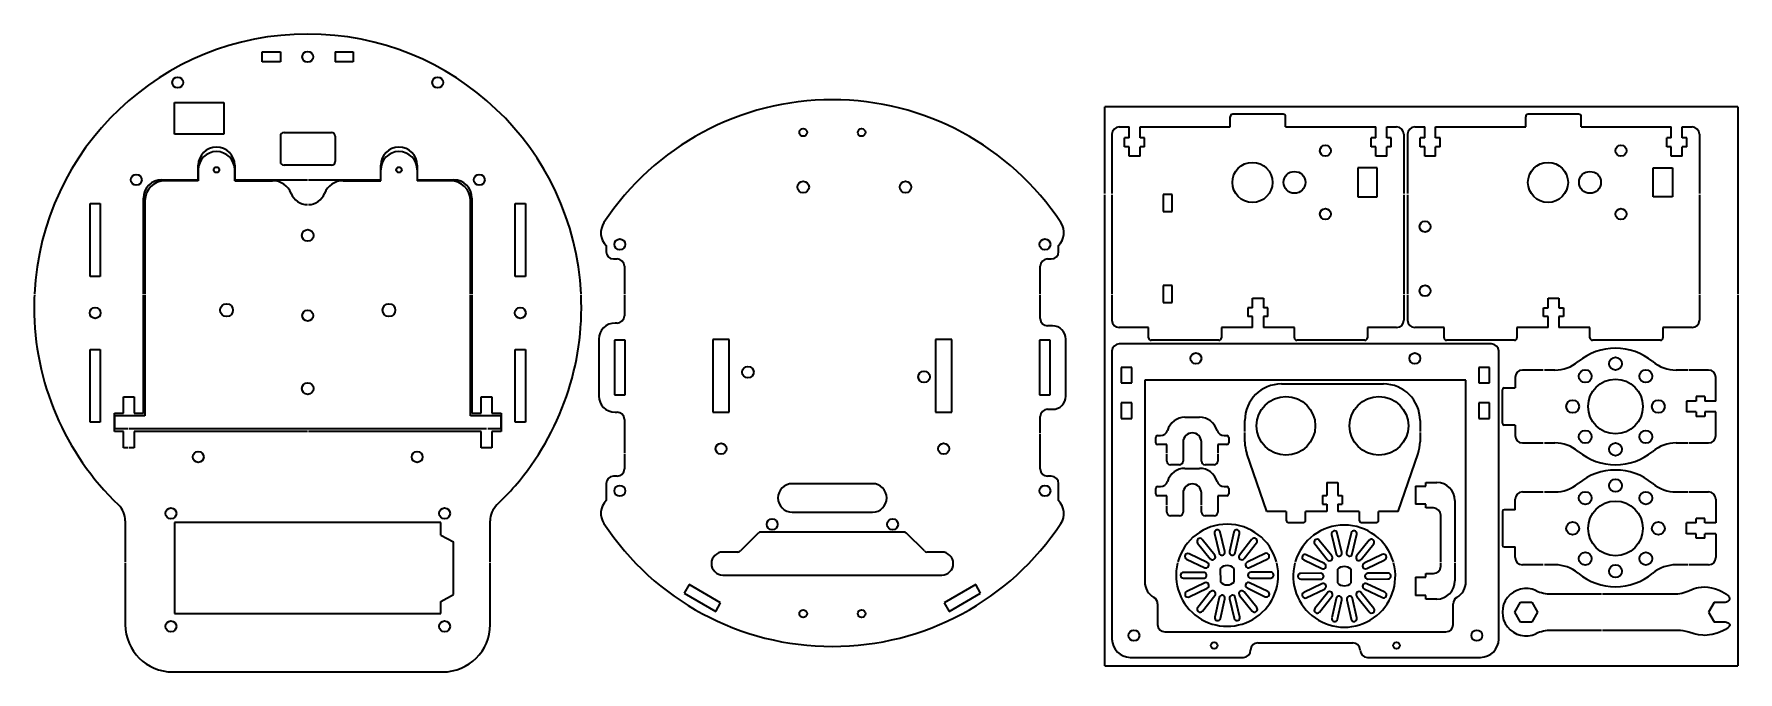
# Model space of a CAD drawing. Extents: x 76 to 543, y 380 to 555.
import ezdxf

# ---------------------------------------------------------------- set-up
doc = ezdxf.new("R2010")
doc.units = 0

msp = doc.modelspace()

# ---------------------------------------------------------------- linework, layer by layer
at = {"color": 7, "lineweight": 35, "ltscale": 0.125}
for p, q in [((138.94, 549.81), (143.94, 549.81)), ((143.94, 547.06), (138.94, 547.06)), ((158.94, 549.81), (163.94, 549.81)), ((163.94, 547.06), (158.94, 547.06)), ((98.44, 445.69), (98.44, 450.69)), ((204.44, 450.69), (204.44, 445.69)), ((455.07, 430.69), (455.07, 425.69)), ((455.07, 405.69), (455.07, 400.69))]:
    msp.add_line(p, q, dxfattribs=at)
at = {"color": 7, "lineweight": 35, "ltscale": 0.06875}
for p, q in [((138.94, 547.06), (138.94, 549.81)), ((143.94, 549.81), (143.94, 547.06)), ((158.94, 549.81), (158.94, 547.06)), ((163.94, 549.81), (163.94, 547.06))]:
    msp.add_line(p, q, dxfattribs=at)
at = {"color": 7, "lineweight": 35, "ltscale": 0.3375}
for p, q in [((114.97, 535.92), (128.47, 535.92)), ((128.47, 527.22), (114.97, 527.22))]:
    msp.add_line(p, q, dxfattribs=at)
at = {"color": 7, "lineweight": 35, "ltscale": 0.2175}
for p, q in [((114.97, 527.22), (114.97, 535.92)), ((128.47, 535.92), (128.47, 527.22))]:
    msp.add_line(p, q, dxfattribs=at)
at = {"color": 7, "lineweight": 35}
for p, q in [((543.42, 534.75), (369.95, 534.75)), ((369.95, 510.9), (369.95, 534.75)), ((543.42, 534.75), (543.42, 483.43)), ((379.57, 529.19), (404.27, 529.19)), ((419.47, 529.19), (444.17, 529.19)), ((460.57, 529.19), (485.27, 529.19)), ((500.47, 529.19), (525.17, 529.19)), ((371.87, 527.19), (371.87, 510.9)), ((451.87, 527.19), (451.87, 510.9)), ((452.87, 527.19), (452.87, 510.9)), ((532.87, 527.19), (532.87, 510.9)), ((131.44, 514.69), (151.34, 514.69)), ((151.64, 514.69), (171.44, 514.69)), ((106.44, 483.43), (106.44, 509.69)), ((196.44, 509.69), (196.44, 483.43)), ((369.95, 381.36), (369.95, 510.6)), ((371.87, 510.6), (371.87, 483.43)), ((451.87, 510.6), (451.87, 483.43)), ((452.87, 510.6), (452.87, 483.43)), ((532.87, 510.6), (532.87, 483.43)), ((91.79, 488.19), (91.79, 508.19)), ((94.59, 508.19), (94.59, 488.19)), ((106.84, 508.94), (106.84, 483.43)), ((196.04, 483.43), (196.04, 508.94)), ((208.29, 488.19), (208.29, 508.19)), ((211.09, 508.19), (211.09, 488.19)), ((106.44, 450.69), (106.44, 483.13)), ((106.84, 483.13), (106.84, 449.94)), ((196.04, 449.94), (196.04, 483.13)), ((196.44, 483.13), (196.44, 450.69)), ((371.87, 483.13), (371.87, 476.19)), ((451.87, 483.13), (451.87, 476.19)), ((452.87, 483.13), (452.87, 476.19)), ((532.87, 483.13), (532.87, 476.19)), ((543.42, 483.13), (543.42, 381.36)), ((91.79, 448.19), (91.79, 468.19)), ((94.59, 468.19), (94.59, 448.19)), ((208.29, 448.19), (208.29, 468.19)), ((211.09, 468.19), (211.09, 448.19)), ((262.48, 470.93), (262.48, 450.93)), ((266.98, 450.93), (266.98, 470.93)), ((323.48, 470.93), (323.48, 450.93)), ((327.98, 450.93), (327.98, 470.93)), ((371.87, 467.69), (371.87, 388.69)), ((475.87, 469.69), (373.87, 469.69)), ((477.87, 388.69), (477.87, 467.69)), ((380.87, 459.69), (380.87, 404.46)), ((468.87, 459.69), (380.87, 459.69)), ((418.29, 458.69), (446.29, 458.69)), ((468.87, 404.46), (468.87, 459.69)), ((98.44, 446.44), (102.14, 446.44)), ((102.44, 446.44), (200.46, 446.44)), ((151.34, 445.69), (103.89, 445.69)), ((198.99, 445.69), (151.64, 445.69)), ((200.76, 446.44), (204.44, 446.44)), ((306.23, 431.33), (284.23, 431.33)), ((465.87, 426.69), (465.87, 409.89)), ((101.44, 421.16), (101.44, 409.89)), ((187.96, 420.69), (114.94, 420.69)), ((114.94, 420.69), (114.94, 395.69)), ((201.44, 409.89), (201.44, 421.16)), ((284.23, 423.53), (306.23, 423.53)), ((314.82, 418.08), (275.65, 418.08)), ((101.44, 409.59), (101.44, 392.69)), ((201.44, 392.69), (201.44, 409.59)), ((265.23, 406.28), (325.23, 406.28)), ((465.87, 409.59), (465.87, 404.69)), ((492.24, 401.08), (506, 401.08)), ((506.3, 401.08), (525.87, 401.08)), ((114.94, 395.69), (187.96, 395.69)), ((386.37, 390.69), (463.37, 390.69)), ((411.87, 387.69), (437.87, 387.69)), ((506, 391.08), (492.24, 391.08)), ((526.86, 391.08), (506.3, 391.08)), ((376.87, 383.69), (407.87, 383.69)), ((441.87, 383.69), (472.87, 383.69)), ((114.44, 379.69), (188.44, 379.69)), ((369.95, 381.36), (543.42, 381.36))]:
    msp.add_line(p, q, dxfattribs=at)
at = {"color": 7, "lineweight": 35, "ltscale": 0.345}
msp.add_line((418.77, 532.69), (404.97, 532.69), dxfattribs=at)
at = {"color": 7, "lineweight": 35, "ltscale": 0.345001}
msp.add_line((499.77, 532.69), (485.97, 532.69), dxfattribs=at)
at = {"color": 7, "lineweight": 35, "ltscale": 0.0675}
for p, q in [((373.87, 529.19), (376.57, 529.19)), ((447.17, 529.19), (449.87, 529.19)), ((454.87, 529.19), (457.57, 529.19)), ((528.17, 529.19), (530.87, 529.19)), ((255.95, 403.64), (254.6, 401.31)), ((325.85, 398.64), (327.2, 396.31))]:
    msp.add_line(p, q, dxfattribs=at)
at = {"color": 7, "lineweight": 35, "ltscale": 0.075}
for p, q in [((376.57, 526.19), (376.57, 529.19)), ((379.57, 526.19), (379.57, 529.19)), ((444.17, 526.19), (444.17, 529.19)), ((447.17, 526.19), (447.17, 529.19)), ((457.57, 526.19), (457.57, 529.19)), ((460.57, 526.19), (460.57, 529.19)), ((525.17, 526.19), (525.17, 529.19)), ((528.17, 526.19), (528.17, 529.19)), ((379.57, 521.19), (376.57, 521.19)), ((447.17, 521.19), (444.17, 521.19)), ((460.57, 521.19), (457.57, 521.19)), ((528.17, 521.19), (525.17, 521.19)), ((121.44, 517.44), (121.44, 514.44)), ((131.44, 514.44), (131.44, 517.44)), ((171.44, 514.44), (171.44, 517.44)), ((181.44, 517.44), (181.44, 514.44)), ((410.37, 482.19), (413.37, 482.19)), ((491.37, 482.19), (494.37, 482.19)), ((410.37, 474.19), (410.37, 477.19)), ((413.37, 477.19), (413.37, 474.19)), ((491.37, 474.19), (491.37, 477.19)), ((494.37, 477.19), (494.37, 474.19)), ((479.37, 457.61), (482.37, 457.61)), ((529.37, 454.01), (529.37, 451.01)), ((537.37, 454.01), (534.37, 454.01)), ((537.37, 451.01), (534.37, 451.01)), ((482.37, 447.41), (479.37, 447.41)), ((430.79, 431.69), (433.79, 431.69)), ((457.87, 431.69), (460.87, 431.69)), ((482.37, 424.18), (479.37, 424.18)), ((529.37, 417.58), (529.37, 420.58)), ((537.37, 420.58), (534.37, 420.58)), ((537.37, 417.58), (534.37, 417.58)), ((479.37, 413.98), (482.37, 413.98)), ((460.87, 399.69), (457.87, 399.69))]:
    msp.add_line(p, q, dxfattribs=at)
at = {"color": 7, "lineweight": 35, "ltscale": 0.07}
for p, q in [((404.27, 529.19), (404.27, 531.99)), ((419.47, 529.19), (419.47, 531.99)), ((485.27, 529.19), (485.27, 531.99)), ((500.47, 529.19), (500.47, 531.99)), ((91.79, 508.19), (94.59, 508.19)), ((208.29, 508.19), (211.09, 508.19)), ((94.59, 488.19), (91.79, 488.19)), ((211.09, 488.19), (208.29, 488.19)), ((381.87, 471.39), (381.87, 474.19)), ((401.87, 474.19), (401.87, 471.39)), ((421.87, 471.39), (421.87, 474.19)), ((441.87, 474.19), (441.87, 471.39)), ((462.87, 471.39), (462.87, 474.19)), ((482.87, 474.19), (482.87, 471.39)), ((502.87, 471.39), (502.87, 474.19)), ((522.87, 474.19), (522.87, 471.39)), ((91.79, 468.19), (94.59, 468.19)), ((208.29, 468.19), (211.09, 468.19)), ((94.59, 448.19), (91.79, 448.19)), ((211.09, 448.19), (208.29, 448.19)), ((455.07, 430.69), (457.87, 430.69)), ((457.87, 425.69), (455.07, 425.69)), ((455.07, 405.69), (457.87, 405.69)), ((457.87, 400.69), (455.07, 400.69))]:
    msp.add_line(p, q, dxfattribs=at)
at = {"color": 7, "lineweight": 35, "ltscale": 0.175}
for p, q in [((143.94, 526.69), (143.94, 519.69)), ((158.94, 526.69), (158.94, 519.69))]:
    msp.add_line(p, q, dxfattribs=at)
at = {"color": 7, "lineweight": 35, "ltscale": 0.325}
for p, q in [((144.94, 527.69), (157.94, 527.69)), ((157.94, 518.69), (144.94, 518.69))]:
    msp.add_line(p, q, dxfattribs=at)
at = {"color": 7, "lineweight": 35, "ltscale": 0.060001}
for p, q in [((375.32, 523.79), (375.32, 526.19)), ((380.82, 523.79), (380.82, 526.19)), ((442.92, 523.79), (442.92, 526.19)), ((448.42, 523.79), (448.42, 526.19)), ((456.32, 523.79), (456.32, 526.19)), ((461.82, 523.79), (461.82, 526.19)), ((523.92, 523.79), (523.92, 526.19)), ((529.42, 523.79), (529.42, 526.19)), ((534.37, 455.21), (531.97, 455.21)), ((534.37, 449.81), (531.97, 449.81)), ((419.64, 423.69), (419.64, 421.29)), ((424.94, 421.29), (424.94, 423.69)), ((439.64, 423.69), (439.64, 421.29)), ((444.94, 421.29), (444.94, 423.69)), ((534.37, 421.78), (531.97, 421.78)), ((534.37, 416.38), (531.97, 416.38))]:
    msp.add_line(p, q, dxfattribs=at)
at = {"color": 7, "lineweight": 35, "ltscale": 0.03125}
for p, q in [((376.57, 526.19), (375.32, 526.19)), ((376.57, 523.79), (375.32, 523.79)), ((380.82, 526.19), (379.57, 526.19)), ((380.82, 523.79), (379.57, 523.79)), ((444.17, 526.19), (442.92, 526.19)), ((444.17, 523.79), (442.92, 523.79)), ((448.42, 526.19), (447.17, 526.19)), ((448.42, 523.79), (447.17, 523.79)), ((457.57, 526.19), (456.32, 526.19)), ((457.57, 523.79), (456.32, 523.79)), ((461.82, 526.19), (460.57, 526.19)), ((461.82, 523.79), (460.57, 523.79)), ((525.17, 526.19), (523.92, 526.19)), ((525.17, 523.79), (523.92, 523.79)), ((529.42, 526.19), (528.17, 526.19)), ((529.42, 523.79), (528.17, 523.79)), ((410.37, 479.59), (409.12, 479.59)), ((410.37, 477.19), (409.12, 477.19)), ((414.62, 479.59), (413.37, 479.59)), ((414.62, 477.19), (413.37, 477.19)), ((490.12, 479.59), (491.37, 479.59)), ((491.37, 477.19), (490.12, 477.19)), ((494.37, 479.59), (495.62, 479.59)), ((495.62, 477.19), (494.37, 477.19))]:
    msp.add_line(p, q, dxfattribs=at)
at = {"color": 7, "lineweight": 35, "ltscale": 0.064999}
for p, q in [((376.57, 521.19), (376.57, 523.79)), ((379.57, 521.19), (379.57, 523.79)), ((444.17, 521.19), (444.17, 523.79)), ((447.17, 521.19), (447.17, 523.79)), ((457.57, 521.19), (457.57, 523.79)), ((460.57, 521.19), (460.57, 523.79)), ((525.17, 521.19), (525.17, 523.79)), ((528.17, 521.19), (528.17, 523.79)), ((531.97, 454.01), (529.37, 454.01)), ((531.97, 451.01), (529.37, 451.01)), ((531.97, 420.58), (529.37, 420.58)), ((531.97, 417.58), (529.37, 417.58))]:
    msp.add_line(p, q, dxfattribs=at)
at = {"color": 7, "lineweight": 35, "ltscale": 0.1}
for p, q in [((121.44, 514.69), (121.44, 518.69)), ((131.44, 518.69), (131.44, 514.69)), ((171.44, 514.69), (171.44, 518.69)), ((181.44, 518.69), (181.44, 514.69)), ((391.87, 449.54), (395.87, 449.54)), ((391.87, 435.54), (395.87, 435.54))]:
    msp.add_line(p, q, dxfattribs=at)
at = {"color": 7, "lineweight": 35, "ltscale": 0.25}
for p, q in [((111.44, 514.69), (121.44, 514.69)), ((181.44, 514.69), (191.44, 514.69)), ((264.61, 398.64), (255.95, 403.64)), ((327.2, 396.31), (335.86, 401.31))]:
    msp.add_line(p, q, dxfattribs=at)
at = {"color": 7, "lineweight": 35, "ltscale": 0.2275}
for p, q in [((121.44, 514.44), (112.34, 514.44)), ((190.54, 514.44), (181.44, 514.44))]:
    msp.add_line(p, q, dxfattribs=at)
at = {"color": 7, "lineweight": 35, "ltscale": 0.258419}
msp.add_line((131.44, 514.44), (141.78, 514.44), dxfattribs=at)
at = {"color": 7, "lineweight": 35, "ltscale": 0.256865}
msp.add_line((161.17, 514.44), (171.44, 514.44), dxfattribs=at)
at = {"color": 7, "lineweight": 35, "ltscale": 0.198821}
for p, q in [((439.21, 517.97), (439.21, 510.02)), ((444.53, 510.02), (444.53, 517.97)), ((520.21, 510.02), (520.21, 517.97)), ((525.53, 517.97), (525.53, 510.02))]:
    msp.add_line(p, q, dxfattribs=at)
at = {"color": 7, "lineweight": 35, "ltscale": 0.132922}
for p, q in [((444.53, 517.97), (439.21, 517.97)), ((520.21, 517.97), (525.53, 517.97)), ((439.21, 510.02), (444.53, 510.02)), ((525.53, 510.02), (520.21, 510.02))]:
    msp.add_line(p, q, dxfattribs=at)
at = {"color": 7, "lineweight": 35, "ltscale": 0.1175}
for p, q in [((385.88, 510.7), (385.88, 506)), ((388.38, 506), (388.38, 510.7)), ((385.88, 485.7), (385.88, 481)), ((388.38, 481), (388.38, 485.7)), ((233.23, 431.38), (233.23, 426.68)), ((357.23, 426.68), (357.23, 431.38))]:
    msp.add_line(p, q, dxfattribs=at)
at = {"color": 7, "lineweight": 35, "ltscale": 0.0625}
for p, q in [((388.38, 510.7), (385.88, 510.7)), ((385.88, 506), (388.38, 506)), ((388.38, 485.7), (385.88, 485.7)), ((385.88, 481), (388.38, 481)), ((386.87, 442.04), (384.37, 442.04)), ((403.37, 442.04), (400.87, 442.04)), ((390.37, 436.54), (387.87, 436.54)), ((399.87, 436.54), (397.37, 436.54)), ((386.87, 428.04), (384.37, 428.04)), ((403.37, 428.04), (400.87, 428.04)), ((390.37, 422.54), (387.87, 422.54)), ((399.87, 422.54), (397.37, 422.54))]:
    msp.add_line(p, q, dxfattribs=at)
at = {"color": 7, "lineweight": 35, "ltscale": 0.0425}
for p, q in [((233.23, 496.68), (233.23, 494.98)), ((357.23, 494.98), (357.23, 496.68))]:
    msp.add_line(p, q, dxfattribs=at)
at = {"color": 7, "lineweight": 35, "ltscale": 0.025}
for p, q in [((235.23, 492.98), (236.23, 492.98)), ((354.23, 492.98), (355.23, 492.98)), ((236.23, 433.38), (235.23, 433.38)), ((355.23, 433.38), (354.23, 433.38)), ((457.87, 430.69), (457.87, 431.69)), ((457.87, 424.69), (457.87, 425.69)), ((457.87, 405.69), (457.87, 406.69)), ((457.87, 399.69), (457.87, 400.69))]:
    msp.add_line(p, q, dxfattribs=at)
at = {"color": 7, "lineweight": 35, "ltscale": 0.339445}
for p, q in [((238.23, 490.98), (238.23, 483.43)), ((238.23, 483.13), (238.23, 477.4))]:
    msp.add_line(p, q, dxfattribs=at)
at = {"color": 7, "lineweight": 35, "ltscale": 0.358941}
for p, q in [((352.23, 483.43), (352.23, 490.98)), ((352.23, 476.62), (352.23, 483.13))]:
    msp.add_line(p, q, dxfattribs=at)
at = {"color": 7, "lineweight": 35, "ltscale": 0.065}
for p, q in [((410.37, 479.59), (410.37, 482.19)), ((413.37, 482.19), (413.37, 479.59)), ((491.37, 479.59), (491.37, 482.19)), ((494.37, 482.19), (494.37, 479.59))]:
    msp.add_line(p, q, dxfattribs=at)
at = {"color": 7, "lineweight": 35, "ltscale": 0.06}
for p, q in [((409.12, 479.59), (409.12, 477.19)), ((414.62, 477.19), (414.62, 479.59)), ((490.12, 477.19), (490.12, 479.59)), ((495.62, 479.59), (495.62, 477.19)), ((429.59, 428.09), (429.59, 425.69)), ((434.99, 428.09), (434.99, 425.69))]:
    msp.add_line(p, q, dxfattribs=at)
at = {"color": 7, "lineweight": 35, "ltscale": 0.014445}
msp.add_line((236.23, 475.4), (235.66, 475.4), dxfattribs=at)
at = {"color": 7, "lineweight": 35, "ltscale": 0.033941}
for p, q in [((355.59, 474.62), (354.23, 474.62)), ((354.23, 451.74), (355.59, 451.74))]:
    msp.add_line(p, q, dxfattribs=at)
at = {"color": 7, "lineweight": 35, "ltscale": 0.2}
for p, q in [((381.87, 474.19), (373.87, 474.19)), ((449.87, 474.19), (441.87, 474.19)), ((462.87, 474.19), (454.87, 474.19)), ((530.87, 474.19), (522.87, 474.19))]:
    msp.add_line(p, q, dxfattribs=at)
at = {"color": 7, "lineweight": 35, "ltscale": 0.2125}
for p, q in [((410.37, 474.19), (401.87, 474.19)), ((421.87, 474.19), (413.37, 474.19)), ((491.37, 474.19), (482.87, 474.19)), ((502.87, 474.19), (494.37, 474.19))]:
    msp.add_line(p, q, dxfattribs=at)
at = {"color": 7, "lineweight": 35, "ltscale": 0.39}
for p, q in [((231.23, 470.98), (231.23, 455.38)), ((359.23, 455.38), (359.23, 470.98))]:
    msp.add_line(p, q, dxfattribs=at)
at = {"color": 7, "lineweight": 35, "ltscale": 0.375}
for p, q in [((235.53, 470.68), (235.53, 455.68)), ((238.43, 455.68), (238.43, 470.68)), ((352.03, 470.68), (352.03, 455.68)), ((354.93, 455.68), (354.93, 470.68))]:
    msp.add_line(p, q, dxfattribs=at)
at = {"color": 7, "lineweight": 35, "ltscale": 0.0725}
for p, q in [((238.43, 470.68), (235.53, 470.68)), ((482.37, 460.51), (482.37, 457.61)), ((100.99, 455.19), (103.89, 455.19)), ((198.99, 455.19), (201.89, 455.19)), ((235.53, 455.68), (238.43, 455.68)), ((102.14, 441.19), (100.99, 441.19)), ((103.89, 441.19), (102.44, 441.19)), ((201.89, 441.19), (198.99, 441.19)), ((482.37, 424.18), (482.37, 427.08)), ((482.37, 411.08), (482.37, 413.98))]:
    msp.add_line(p, q, dxfattribs=at)
at = {"color": 7, "lineweight": 35, "ltscale": 0.1125}
for p, q in [((266.98, 470.93), (262.48, 470.93)), ((327.98, 470.93), (323.48, 470.93)), ((100.99, 450.69), (100.99, 455.19)), ((103.89, 455.19), (103.89, 450.69)), ((198.99, 450.69), (198.99, 455.19)), ((201.89, 455.19), (201.89, 450.69)), ((262.48, 450.93), (266.98, 450.93)), ((323.48, 450.93), (327.98, 450.93)), ((100.99, 441.19), (100.99, 445.69)), ((103.89, 445.69), (103.89, 441.19)), ((198.99, 441.19), (198.99, 445.69)), ((201.89, 445.69), (201.89, 441.19)), ((386.87, 439.79), (386.87, 442.04)), ((386.87, 437.54), (386.87, 439.49)), ((400.87, 442.04), (400.87, 439.79)), ((400.87, 439.49), (400.87, 437.54)), ((386.87, 425.44), (386.87, 428.04)), ((386.87, 423.54), (386.87, 425.14)), ((400.87, 428.04), (400.87, 423.54))]:
    msp.add_line(p, q, dxfattribs=at)
at = {"color": 7, "lineweight": 35, "ltscale": 0.072501}
for p, q in [((354.93, 470.68), (352.03, 470.68)), ((377.32, 463.19), (374.42, 463.19)), ((475.32, 463.19), (472.42, 463.19)), ((374.42, 458.99), (377.32, 458.99)), ((472.42, 458.99), (475.32, 458.99)), ((352.03, 455.68), (354.93, 455.68)), ((377.32, 453.49), (374.42, 453.49)), ((475.32, 453.49), (472.42, 453.49)), ((374.42, 449.19), (377.32, 449.19)), ((472.42, 449.19), (475.32, 449.19)), ((482.37, 447.41), (482.37, 444.51))]:
    msp.add_line(p, q, dxfattribs=at)
at = {"color": 7, "lineweight": 35, "ltscale": 0.464999}
for p, q in [((401.17, 470.69), (382.57, 470.69)), ((441.17, 470.69), (422.57, 470.69)), ((482.17, 470.69), (463.57, 470.69)), ((522.17, 470.69), (503.57, 470.69))]:
    msp.add_line(p, q, dxfattribs=at)
at = {"color": 7, "lineweight": 35, "ltscale": 0.105}
for p, q in [((374.42, 463.19), (374.42, 458.99)), ((377.32, 458.99), (377.32, 463.19)), ((472.42, 463.19), (472.42, 458.99)), ((475.32, 458.99), (475.32, 463.19))]:
    msp.add_line(p, q, dxfattribs=at)
at = {"color": 7, "lineweight": 35, "ltscale": 0.222168}
for p, q in [((490.08, 462.51), (484.37, 462.51)), ((493.25, 462.51), (490.38, 462.51)), ((529.65, 462.51), (526.48, 462.51)), ((535.37, 462.51), (529.95, 462.51)), ((484.37, 442.51), (490.08, 442.51)), ((490.38, 442.51), (493.25, 442.51)), ((526.48, 442.51), (529.65, 442.51)), ((529.95, 442.51), (535.37, 442.51)), ((484.37, 429.08), (490.08, 429.08)), ((490.38, 429.08), (493.25, 429.08)), ((526.48, 429.08), (529.65, 429.08)), ((529.95, 429.08), (535.37, 429.08)), ((490.08, 409.08), (484.37, 409.08)), ((493.25, 409.08), (490.38, 409.08)), ((529.65, 409.08), (526.48, 409.08)), ((535.37, 409.08), (529.95, 409.08))]:
    msp.add_line(p, q, dxfattribs=at)
at = {"color": 7, "lineweight": 35, "ltscale": 0.1625}
for p, q in [((537.37, 454.01), (537.37, 460.51)), ((537.37, 444.51), (537.37, 451.01)), ((537.37, 427.08), (537.37, 420.58)), ((537.37, 417.58), (537.37, 411.08))]:
    msp.add_line(p, q, dxfattribs=at)
at = {"color": 7, "lineweight": 35, "ltscale": 0.1075}
for p, q in [((374.42, 453.49), (374.42, 449.19)), ((377.32, 449.19), (377.32, 453.49)), ((472.42, 453.49), (472.42, 449.19)), ((475.32, 449.19), (475.32, 453.49))]:
    msp.add_line(p, q, dxfattribs=at)
at = {"color": 7, "lineweight": 35, "ltscale": 0.23}
for p, q in [((478.87, 447.91), (478.87, 457.11)), ((478.87, 423.68), (478.87, 414.48))]:
    msp.add_line(p, q, dxfattribs=at)
at = {"color": 7, "lineweight": 35, "ltscale": 0.03}
for p, q in [((531.97, 455.21), (531.97, 454.01)), ((534.37, 455.21), (534.37, 454.01)), ((531.97, 451.01), (531.97, 449.81)), ((534.37, 451.01), (534.37, 449.81)), ((429.59, 428.09), (430.79, 428.09)), ((429.59, 425.69), (430.79, 425.69)), ((433.79, 428.09), (434.99, 428.09)), ((433.79, 425.69), (434.99, 425.69)), ((531.97, 420.58), (531.97, 421.78)), ((534.37, 420.58), (534.37, 421.78)), ((531.97, 416.38), (531.97, 417.58)), ((534.37, 416.38), (534.37, 417.58))]:
    msp.add_line(p, q, dxfattribs=at)
at = {"color": 7, "lineweight": 35, "ltscale": 0.06375}
for p, q in [((98.44, 450.69), (100.99, 450.69)), ((103.89, 450.69), (106.44, 450.69)), ((196.44, 450.69), (198.99, 450.69)), ((201.89, 450.69), (204.44, 450.69)), ((100.99, 445.69), (98.44, 445.69)), ((204.44, 445.69), (201.89, 445.69))]:
    msp.add_line(p, q, dxfattribs=at)
at = {"color": 7, "lineweight": 35, "ltscale": 0.0875}
for p, q in [((98.44, 449.94), (98.44, 446.44)), ((204.44, 446.44), (204.44, 449.94))]:
    msp.add_line(p, q, dxfattribs=at)
at = {"color": 7, "lineweight": 35, "ltscale": 0.21}
for p, q in [((106.84, 449.94), (98.44, 449.94)), ((204.44, 449.94), (196.04, 449.94))]:
    msp.add_line(p, q, dxfattribs=at)
at = {"color": 7, "lineweight": 35, "ltscale": 0.014441}
msp.add_line((235.66, 450.96), (236.23, 450.96), dxfattribs=at)
at = {"color": 7, "lineweight": 35, "ltscale": 0.339441}
for p, q in [((238.23, 448.96), (238.23, 439.79)), ((238.23, 439.49), (238.23, 435.38))]:
    msp.add_line(p, q, dxfattribs=at)
at = {"color": 7, "lineweight": 35, "ltscale": 0.35894}
for p, q in [((352.23, 445.2), (352.23, 449.74)), ((352.23, 435.38), (352.23, 444.9))]:
    msp.add_line(p, q, dxfattribs=at)
at = {"color": 7, "lineweight": 35, "ltscale": 0.145834}
for p, q in [((408.29, 445.65), (408.29, 448.69)), ((456.29, 448.69), (456.29, 445.65)), ((408.29, 442.86), (408.29, 445.35)), ((456.29, 445.35), (456.29, 442.86))]:
    msp.add_line(p, q, dxfattribs=at)
at = {"color": 7, "lineweight": 35, "ltscale": 0.0375}
for p, q in [((383.87, 442.54), (383.87, 444.04)), ((403.87, 444.04), (403.87, 442.54)), ((383.87, 428.54), (383.87, 430.04)), ((403.87, 430.04), (403.87, 428.54))]:
    msp.add_line(p, q, dxfattribs=at)
at = {"color": 7, "lineweight": 35, "ltscale": 0.019794}
for p, q in [((384.37, 444.54), (385.16, 444.54)), ((384.37, 430.54), (385.16, 430.54))]:
    msp.add_line(p, q, dxfattribs=at)
at = {"color": 7, "lineweight": 35, "ltscale": 0.019795}
for p, q in [((402.58, 444.54), (403.37, 444.54)), ((402.58, 430.54), (403.37, 430.54))]:
    msp.add_line(p, q, dxfattribs=at)
at = {"color": 7, "lineweight": 35, "ltscale": 0.13125}
for p, q in [((391.37, 442.79), (391.37, 437.54)), ((396.37, 437.54), (396.37, 442.79)), ((391.37, 428.79), (391.37, 423.54)), ((396.37, 425.44), (396.37, 428.79)), ((396.37, 423.54), (396.37, 425.14))]:
    msp.add_line(p, q, dxfattribs=at)
at = {"color": 7, "lineweight": 35, "ltscale": 0.420833}
for p, q in [((414.29, 423.69), (408.83, 439.62)), ((450.29, 423.69), (455.75, 439.62))]:
    msp.add_line(p, q, dxfattribs=at)
at = {"color": 7, "lineweight": 35, "ltscale": 0.09}
for p, q in [((430.79, 431.69), (430.79, 428.09)), ((433.79, 431.69), (433.79, 428.09))]:
    msp.add_line(p, q, dxfattribs=at)
at = {"color": 7, "lineweight": 35, "ltscale": 0.05}
for p, q in [((430.79, 425.69), (430.79, 423.69)), ((433.79, 425.69), (433.79, 423.69))]:
    msp.add_line(p, q, dxfattribs=at)
at = {"color": 7, "lineweight": 35, "ltscale": 0.08629}
msp.add_line((187.96, 417.23), (187.96, 420.69), dxfattribs=at)
at = {"color": 7, "lineweight": 35, "ltscale": 0.13375}
msp.add_line((419.64, 423.69), (414.29, 423.69), dxfattribs=at)
at = {"color": 7, "lineweight": 35, "ltscale": 0.1025}
for p, q in [((420.24, 420.69), (424.34, 420.69)), ((440.24, 420.69), (444.34, 420.69))]:
    msp.add_line(p, q, dxfattribs=at)
at = {"color": 7, "lineweight": 35, "ltscale": 0.146249}
msp.add_line((430.79, 423.69), (424.94, 423.69), dxfattribs=at)
at = {"color": 7, "lineweight": 35, "ltscale": 0.14625}
msp.add_line((439.64, 423.69), (433.79, 423.69), dxfattribs=at)
at = {"color": 7, "lineweight": 35, "ltscale": 0.133749}
msp.add_line((450.29, 423.69), (444.94, 423.69), dxfattribs=at)
at = {"color": 7, "lineweight": 35, "ltscale": 0.0525}
for p, q in [((459.97, 424.69), (457.87, 424.69)), ((457.87, 406.69), (459.97, 406.69))]:
    msp.add_line(p, q, dxfattribs=at)
at = {"color": 7, "lineweight": 35, "ltscale": 0.35}
for p, q in [((461.97, 409.89), (461.97, 422.69)), ((461.97, 408.69), (461.97, 409.59))]:
    msp.add_line(p, q, dxfattribs=at)
at = {"color": 7, "lineweight": 35, "ltscale": 0.098822}
msp.add_line((187.96, 417.23), (191.44, 415.36), dxfattribs=at)
at = {"color": 7, "lineweight": 35, "ltscale": 0.173744}
for p, q in [((274.94, 417.79), (270.03, 412.87)), ((320.44, 412.87), (315.53, 417.79))]:
    msp.add_line(p, q, dxfattribs=at)
at = {"color": 7, "lineweight": 35, "ltscale": 0.1375}
for p, q in [((400.03, 411.76), (396.59, 416.05)), ((399.97, 417.69), (401.21, 412.33)), ((402.77, 412.69), (401.53, 418.05)), ((405.29, 418.06), (404.08, 412.69)), ((405.64, 412.34), (406.85, 417.7)), ((410.24, 416.08), (406.82, 411.77)), ((432.13, 411.5), (428.69, 415.79)), ((432.07, 417.43), (433.31, 412.07)), ((434.87, 412.43), (433.63, 417.79)), ((437.39, 417.8), (436.18, 412.44)), ((437.74, 412.08), (438.95, 417.45)), ((442.34, 415.83), (438.92, 411.52)), ((397.97, 409.73), (393.01, 412.11)), ((395.34, 415.05), (398.78, 410.76)), ((408.08, 410.78), (411.49, 415.09)), ((413.84, 412.15), (408.89, 409.76)), ((430.07, 409.47), (425.11, 411.85)), ((427.44, 414.79), (430.88, 410.5)), ((445.94, 411.9), (440.99, 409.5)), ((396.99, 407.01), (391.49, 407)), ((392.31, 410.66), (397.28, 408.29)), ((409.59, 408.32), (414.54, 410.71)), ((415.39, 407.05), (409.89, 407.04)), ((429.09, 406.75), (423.59, 406.74)), ((424.41, 410.41), (429.38, 408.03)), ((441.69, 408.06), (446.64, 410.46)), ((447.49, 406.8), (441.99, 406.78)), ((391.49, 405.4), (396.99, 405.41)), ((397.29, 404.13), (392.34, 401.73)), ((393.03, 400.29), (397.98, 402.69)), ((398.8, 401.67), (395.38, 397.36)), ((411.54, 397.4), (408.1, 401.69)), ((414.56, 401.79), (409.6, 404.16)), ((409.89, 405.44), (415.39, 405.45)), ((423.59, 405.14), (429.09, 405.15)), ((429.38, 403.88), (424.44, 401.48)), ((425.13, 400.04), (430.08, 402.44)), ((446.66, 401.53), (441.7, 403.9)), ((441.99, 405.18), (447.49, 405.2)), ((396.64, 396.37), (400.06, 400.67)), ((401.24, 400.11), (400.03, 394.74)), ((401.59, 394.39), (402.8, 399.76)), ((404.11, 399.76), (405.35, 394.4)), ((406.9, 394.76), (405.67, 400.12)), ((406.85, 400.69), (410.29, 396.4)), ((430.9, 401.41), (427.48, 397.1)), ((428.74, 396.11), (432.16, 400.42)), ((433.34, 399.85), (432.13, 394.49)), ((433.69, 394.13), (434.9, 399.5)), ((436.21, 399.5), (437.45, 394.14)), ((439, 394.5), (437.77, 399.86)), ((438.95, 400.43), (442.39, 396.14)), ((443.64, 397.14), (440.2, 401.43))]:
    msp.add_line(p, q, dxfattribs=at)
at = {"color": 7, "lineweight": 35, "ltscale": 0.361623}
msp.add_line((191.44, 400.89), (191.44, 415.36), dxfattribs=at)
at = {"color": 7, "lineweight": 35, "ltscale": 0.102145}
msp.add_line((269.32, 412.58), (265.23, 412.58), dxfattribs=at)
at = {"color": 7, "lineweight": 35, "ltscale": 0.102144}
msp.add_line((325.23, 412.58), (321.15, 412.58), dxfattribs=at)
at = {"color": 7, "lineweight": 35, "ltscale": 0.137499}
for p, q in [((440.17, 410.52), (443.59, 414.83)), ((408.91, 402.72), (413.87, 400.34))]:
    msp.add_line(p, q, dxfattribs=at)
at = {"color": 7, "lineweight": 35, "ltscale": 0.093634}
for p, q in [((401.56, 408.09), (401.57, 404.35)), ((437.42, 404.1), (437.41, 407.84))]:
    msp.add_line(p, q, dxfattribs=at)
at = {"color": 7, "lineweight": 35, "ltscale": 0.093633}
for p, q in [((405.32, 404.36), (405.31, 408.1)), ((433.66, 407.84), (433.67, 404.09))]:
    msp.add_line(p, q, dxfattribs=at)
at = {"color": 7, "lineweight": 35, "ltscale": 0.250001}
for p, q in [((334.51, 403.64), (325.85, 398.64)), ((254.6, 401.31), (263.26, 396.31))]:
    msp.add_line(p, q, dxfattribs=at)
at = {"color": 7, "lineweight": 35, "ltscale": 0.067499}
for p, q in [((335.86, 401.31), (334.51, 403.64)), ((263.26, 396.31), (264.61, 398.64))]:
    msp.add_line(p, q, dxfattribs=at)
at = {"color": 7, "lineweight": 35, "ltscale": 0.137501}
msp.add_line((441.01, 402.46), (445.97, 400.09), dxfattribs=at)
at = {"color": 7, "lineweight": 35, "ltscale": 0.098827}
msp.add_line((187.96, 399.01), (191.44, 400.89), dxfattribs=at)
at = {"color": 7, "lineweight": 35, "ltscale": 0.083147}
msp.add_line((187.96, 395.69), (187.96, 399.01), dxfattribs=at)
at = {"color": 7, "lineweight": 35, "ltscale": 0.142688}
for p, q in [((384.37, 398.4), (384.37, 392.69)), ((465.37, 392.69), (465.37, 398.4))]:
    msp.add_line(p, q, dxfattribs=at)
at = {"color": 7, "lineweight": 35, "ltscale": 0.07828}
for p, q in [((482.24, 396.08), (483.8, 398.79)), ((486.93, 398.79), (488.5, 396.08))]:
    msp.add_line(p, q, dxfattribs=at)
at = {"color": 7, "lineweight": 35, "ltscale": 0.078281}
for p, q in [((483.8, 398.79), (486.93, 398.79)), ((483.8, 393.37), (482.24, 396.08)), ((486.93, 393.37), (483.8, 393.37)), ((488.5, 396.08), (486.93, 393.37))]:
    msp.add_line(p, q, dxfattribs=at)
at = {"color": 7, "lineweight": 35, "ltscale": 0.07595}
for p, q in [((536.89, 398.71), (535.37, 396.08)), ((535.37, 396.08), (536.89, 393.45))]:
    msp.add_line(p, q, dxfattribs=at)
at = {"color": 7, "lineweight": 35, "ltscale": 0.075951}
for p, q in [((539.92, 398.71), (536.89, 398.71)), ((536.89, 393.45), (539.92, 393.45))]:
    msp.add_line(p, q, dxfattribs=at)
at = {"color": 7, "lineweight": 35}
for points in [[(530.18, 402.05), (530.81, 402.33), (531.45, 402.57), (532.03, 402.74), (532.61, 402.87), (533.46, 402.99), (534.32, 403.02), (535.19, 402.97), (536.22, 402.79), (537.25, 402.51), (538.28, 402.11), (539.05, 401.75), (539.69, 401.4), (540.28, 401.01), (540.57, 400.78), (540.82, 400.54), (541.01, 400.28), (541.14, 399.97), (541.14, 399.66), (541.06, 399.47), (540.92, 399.28), (540.65, 399.06), (540.31, 398.87), (539.92, 398.71)], [(539.92, 393.45), (540.33, 393.32), (540.69, 393.16), (540.97, 392.97), (541.1, 392.82), (541.17, 392.65), (541.16, 392.39), (541.01, 392.12), (540.74, 391.85), (540.4, 391.59), (540.01, 391.36), (539.33, 391.01), (538.61, 390.7), (537.71, 390.37), (536.32, 389.98), (535.66, 389.85), (535.01, 389.77), (534.38, 389.73), (533.76, 389.74), (532.66, 389.87), (531.44, 390.14), (529.96, 390.59)]]:
    msp.add_lwpolyline(points, dxfattribs=at)
for centre, radius in [((151.44, 548.44), 1.5), ((115.82, 541.39), 1.5), ((187.07, 541.39), 1.5), ((287.23, 527.68), 1.05), ((303.23, 527.68), 1.05), ((430.37, 522.69), 1.5), ((511.37, 522.69), 1.5), ((410.37, 513.99), 5.5), ((491.37, 513.99), 5.5), ((104.44, 514.69), 1.5), ((126.44, 517.44), 0.75), ((176.44, 517.44), 0.75), ((198.44, 514.69), 1.5), ((287.24, 512.72), 1.59), ((315.28, 512.72), 1.59), ((421.87, 513.99), 3), ((502.87, 513.99), 3), ((430.37, 505.29), 1.5), ((511.37, 505.29), 1.5), ((151.44, 499.44), 1.6), ((457.68, 501.87), 1.5), ((236.98, 496.98), 1.5), ((353.48, 496.98), 1.5), ((457.68, 484.25), 1.5), ((93.19, 478.19), 1.5), ((129.19, 478.94), 1.75), ((151.44, 477.44), 1.5), ((173.69, 478.94), 1.75), ((209.69, 478.19), 1.5), ((394.87, 465.69), 1.5), ((454.87, 465.69), 1.5), ((272.1, 461.92), 1.59), ((501.56, 460.82), 1.75), ((509.87, 464.26), 1.75), ((518.18, 460.82), 1.75), ((151.44, 457.44), 1.6), ((320.36, 460.65), 1.59), ((509.87, 452.51), 7.5), ((419.54, 447.19), 8.05), ((445.04, 447.19), 8.05), ((498.12, 452.51), 1.75), ((521.62, 452.51), 1.75), ((501.56, 444.2), 1.75), ((518.18, 444.2), 1.75), ((121.44, 438.69), 1.5), ((181.44, 438.69), 1.5), ((264.73, 440.93), 1.5), ((325.73, 440.93), 1.5), ((509.87, 440.76), 1.75), ((236.98, 429.38), 1.5), ((353.48, 429.38), 1.5), ((509.87, 430.83), 1.75), ((501.56, 427.39), 1.75), ((509.87, 419.08), 7.5), ((518.18, 427.39), 1.75), ((113.94, 423.19), 1.5), ((188.94, 423.19), 1.5), ((278.73, 420.18), 1.5), ((311.73, 420.18), 1.5), ((498.12, 419.08), 1.75), ((521.62, 419.08), 1.75), ((501.56, 410.77), 1.75), ((518.18, 410.77), 1.75), ((509.87, 407.33), 1.75), ((113.94, 392.19), 1.5), ((188.94, 392.19), 1.5), ((287.23, 395.68), 1.05), ((303.23, 395.68), 1.05), ((377.87, 389.69), 1.5), ((399.87, 386.94), 0.9), ((449.87, 386.94), 0.9), ((471.87, 389.69), 1.5)]:
    msp.add_circle(centre, radius, dxfattribs=at)
for centre, radius, start, end in [((151.44, 479.69), 75, 2.8591, 177.1409), ((295.23, 461.68), 75, 33.3862, 146.6138), ((404.97, 531.99), 0.7, 90, 180), ((418.77, 531.99), 0.7, 0, 90), ((485.97, 531.99), 0.7, 90, 180), ((499.77, 531.99), 0.7, 360, 90), ((373.87, 527.19), 2, 90, 180), ((449.87, 527.19), 2, 0, 90), ((454.87, 527.19), 2, 90, 180), ((530.87, 527.19), 2, 0, 90), ((126.44, 518.69), 5, 0, 180), ((144.94, 526.69), 1, 90, 180), ((157.94, 526.69), 1, 0, 90), ((176.44, 518.69), 5, 0, 180), ((126.44, 517.44), 5, 360, 180), ((144.94, 519.69), 1, 180, 270), ((157.94, 519.69), 1, 270, 360), ((176.44, 517.44), 5, 360, 180), ((111.44, 509.69), 5, 90, 180), ((112.34, 508.94), 5.5, 90, 180), ((141.78, 508.94), 5.5, 21.7958, 90), ((161.17, 508.94), 5.5, 90, 158.2066), ((190.54, 508.94), 5.5, 0, 90), ((191.44, 509.69), 5, 0, 90), ((151.44, 512.8), 4.91, 201.7958, 268.8011), ((151.5, 512.8), 4.91, 271.5801, 338.2066), ((236.79, 500.2), 5, 146.6138, 224.7425), ((353.68, 500.2), 5, 315.2575, 33.3862), ((235.23, 494.98), 2, 180, 270), ((236.23, 490.98), 2, 0, 90), ((354.23, 490.98), 2, 90, 180), ((355.23, 494.98), 2, 270, 0), ((151.44, 479.69), 75, 177.3703, 180), ((151.44, 479.69), 75, 319.2882, 2.6297), ((151.44, 479.69), 75, 180, 226.2623), ((236.23, 477.4), 2, 270, 0), ((354.23, 476.62), 2, 180, 270), ((235.66, 470.98), 4.42, 90, 180), ((355.59, 470.98), 3.64, 360, 90), ((373.87, 476.19), 2, 180, 270), ((449.87, 476.19), 2, 270, 0), ((454.87, 476.19), 2, 180, 270), ((530.87, 476.19), 2, 270, 0), ((373.87, 467.69), 2, 90, 180), ((382.57, 471.39), 0.7, 180, 270), ((401.17, 471.39), 0.7, 270, 0), ((422.57, 471.39), 0.7, 180, 270), ((441.17, 471.39), 0.7, 270, 0), ((463.57, 471.39), 0.7, 180, 270), ((475.87, 467.69), 2, 360, 90), ((482.17, 471.39), 0.7, 270, 360), ((509.87, 452.51), 16, 50.2849, 129.7151), ((503.57, 471.39), 0.7, 180, 270), ((522.17, 471.39), 0.7, 270, 0), ((484.37, 460.51), 2, 90, 180), ((493.25, 472.51), 10, 270, 309.7151), ((526.48, 472.51), 10, 230.2849, 270), ((535.37, 460.51), 2, 360, 90), ((418.29, 448.69), 10, 90, 180), ((446.29, 448.69), 10, 360, 90), ((235.66, 455.38), 4.42, 180, 270), ((355.59, 455.38), 3.64, 270, 0), ((479.37, 457.11), 0.5, 90, 180), ((236.23, 448.96), 2, 0, 90), ((354.23, 449.74), 2, 90, 180), ((391.87, 444.54), 5, 90, 163.3985), ((395.87, 444.54), 5, 16.6016, 90), ((384.37, 444.04), 0.5, 90, 180), ((385.16, 446.54), 2, 270, 343.3984), ((393.87, 442.79), 2.5, 0, 180), ((402.58, 446.54), 2, 196.6015, 270), ((403.37, 444.04), 0.5, 0, 90), ((479.37, 447.91), 0.5, 180, 270), ((484.37, 444.51), 2, 180, 270), ((535.37, 444.51), 2, 270, 0), ((384.37, 442.54), 0.5, 180, 270), ((403.37, 442.54), 0.5, 270, 0), ((418.29, 442.86), 10, 180, 198.9246), ((446.29, 442.86), 10, 341.0754, 0), ((493.25, 432.51), 10, 50.2849, 90), ((509.87, 452.51), 16, 230.2849, 309.7151), ((526.48, 432.51), 10, 90, 129.7151), ((236.23, 435.38), 2, 270, 360), ((354.23, 435.38), 2, 180, 270), ((387.87, 437.54), 1, 180, 270), ((391.87, 430.54), 5, 90, 163.3985), ((390.37, 437.54), 1, 270, 0), ((395.87, 430.54), 5, 16.6016, 90), ((397.37, 437.54), 1, 180, 270), ((399.87, 437.54), 1, 270, 0), ((509.87, 419.08), 16, 50.2849, 129.7151), ((151.44, 479.69), 75, 313.7377, 319.2882), ((235.23, 431.38), 2, 90, 180), ((284.23, 427.43), 3.9, 90, 270), ((306.23, 427.43), 3.9, 270, 90), ((355.23, 431.38), 2, 360, 90), ((384.37, 430.04), 0.5, 90, 180), ((385.16, 432.54), 2, 270, 343.3984), ((393.87, 428.79), 2.5, 0, 180), ((402.58, 432.54), 2, 196.6015, 270), ((403.37, 430.04), 0.5, 0, 90), ((460.87, 426.69), 5, 0, 90), ((493.25, 439.08), 10, 270, 309.7151), ((526.48, 439.08), 10, 230.2849, 270), ((95.44, 421.16), 6, 0, 46.2623), ((207.44, 421.16), 6, 133.7377, 180), ((236.79, 423.16), 5, 135.2575, 213.3862), ((353.68, 423.16), 5, 326.6138, 44.7425), ((384.37, 428.54), 0.5, 180, 270), ((403.37, 428.54), 0.5, 270, 0), ((484.37, 427.08), 2, 90, 180), ((535.37, 427.08), 2, 0, 90), ((295.23, 461.68), 75, 213.3862, 326.6138), ((387.87, 423.54), 1, 180, 270), ((390.37, 423.54), 1, 270, 0), ((397.37, 423.54), 1, 180, 270), ((399.87, 423.54), 1, 270, 0), ((420.24, 421.29), 0.6, 180, 270), ((424.34, 421.29), 0.6, 270, 360), ((440.24, 421.29), 0.6, 180, 270), ((444.34, 421.29), 0.6, 270, 360), ((459.97, 422.69), 2, 0, 90), ((479.37, 423.68), 0.5, 90, 180), ((275.65, 417.08), 1, 90, 135), ((314.82, 417.08), 1, 45, 90), ((403.44, 406.22), 14, 15.1656, 164.8344), ((395.97, 415.55), 0.8, 38.7052, 218.7052), ((400.75, 417.87), 0.8, 12.9909, 192.9909), ((406.07, 417.88), 0.8, 347.2766, 167.2766), ((410.87, 415.58), 0.8, 321.5623, 141.5623), ((435.54, 405.97), 14, 16.2563, 163.7437), ((428.07, 415.29), 0.8, 38.7052, 218.7052), ((432.85, 417.61), 0.8, 12.9909, 192.9909), ((438.17, 417.62), 0.8, 347.2766, 167.2766), ((442.97, 415.33), 0.8, 321.5623, 141.5623), ((265.23, 409.43), 3.15, 90, 270), ((269.32, 413.58), 1, 270, 315), ((321.15, 413.58), 1, 225, 270), ((325.23, 409.43), 3.15, 270, 90), ((392.66, 411.38), 0.8, 64.4194, 244.4194), ((399.41, 411.26), 0.8, 218.7052, 38.7052), ((401.99, 412.51), 0.8, 192.9909, 12.9909), ((404.86, 412.52), 0.8, 167.2766, 347.2766), ((407.45, 411.28), 0.8, 141.5623, 321.5623), ((414.19, 411.43), 0.8, 295.848, 115.848), ((424.76, 411.13), 0.8, 64.4194, 244.4194), ((431.51, 411), 0.8, 218.7052, 38.7052), ((434.09, 412.25), 0.8, 192.9909, 12.9909), ((436.96, 412.26), 0.8, 167.2766, 347.2766), ((439.55, 411.02), 0.8, 141.5623, 321.5623), ((446.29, 411.18), 0.8, 295.848, 115.848), ((479.37, 414.48), 0.5, 180, 270), ((484.37, 411.08), 2, 180, 270), ((535.37, 411.08), 2, 270, 0), ((403.44, 406.22), 14, 166.1027, 13.8973), ((391.49, 406.2), 0.8, 90.1337, 270.1337), ((396.99, 406.21), 0.8, 270.1337, 90.1337), ((397.62, 409.01), 0.8, 244.4194, 64.4194), ((403.44, 406.22), 2.65, 45.098, 135.1694), ((409.24, 409.04), 0.8, 115.848, 295.848), ((409.89, 406.24), 0.8, 90.1337, 270.1337), ((415.39, 406.25), 0.8, 270.1337, 90.1337), ((435.54, 405.97), 14, 165.0186, 14.9814), ((423.59, 405.94), 0.8, 90.1337, 270.1337), ((429.09, 405.95), 0.8, 270.1337, 90.1337), ((429.72, 408.75), 0.8, 244.4194, 64.4194), ((435.54, 405.97), 2.65, 45.098, 135.1694), ((441.34, 408.78), 0.8, 115.848, 295.848), ((441.99, 405.98), 0.8, 90.1337, 270.1337), ((447.49, 406), 0.8, 270.1337, 90.1337), ((459.97, 408.69), 2, 270, 0), ((493.25, 399.08), 10, 50.2849, 90), ((509.87, 419.08), 16, 230.2849, 309.7151), ((526.48, 399.08), 10, 90, 129.7151), ((385.87, 404.46), 5, 180, 240), ((392.68, 401.01), 0.8, 115.848, 295.848), ((397.63, 403.41), 0.8, 295.848, 115.848), ((399.43, 401.17), 0.8, 321.5623, 141.5623), ((403.44, 406.22), 2.65, 225.098, 315.1694), ((407.47, 401.19), 0.8, 38.7052, 218.7052), ((409.26, 403.44), 0.8, 64.4194, 244.4194), ((414.22, 401.06), 0.8, 244.4194, 64.4194), ((429.73, 403.16), 0.8, 295.848, 115.848), ((431.53, 400.92), 0.8, 321.5623, 141.5623), ((435.54, 405.97), 2.65, 225.098, 315.1694), ((439.57, 400.93), 0.8, 38.7052, 218.7052), ((441.36, 403.18), 0.8, 64.4194, 244.4194), ((460.87, 404.69), 5, 270, 360), ((463.87, 404.46), 5, 300, 0), ((485.37, 396.08), 6.5, 65.38, 294.62), ((492.24, 411.08), 10, 245.38, 270), ((525.87, 411.08), 10, 270, 295.5095), ((382.37, 398.4), 2, 0, 60), ((396.01, 396.86), 0.8, 141.5623, 321.5623), ((402.02, 399.93), 0.8, 347.2766, 167.2766), ((404.89, 399.94), 0.8, 12.9909, 192.9909), ((410.91, 396.9), 0.8, 218.7052, 38.7052), ((424.78, 400.76), 0.8, 115.848, 295.848), ((428.11, 396.61), 0.8, 141.5623, 321.5623), ((434.12, 399.68), 0.8, 347.2766, 167.2766), ((436.99, 399.68), 0.8, 12.9909, 192.9909), ((443.01, 396.64), 0.8, 218.7052, 38.7052), ((446.32, 400.81), 0.8, 244.4194, 64.4194), ((467.37, 398.4), 2, 120, 180), ((114.44, 392.69), 13, 180, 270), ((188.44, 392.69), 13, 270, 0), ((386.37, 392.69), 2, 180, 270), ((400.81, 394.57), 0.8, 167.2766, 347.2766), ((406.13, 394.58), 0.8, 192.9909, 12.9909), ((432.91, 394.31), 0.8, 167.2766, 347.2766), ((438.22, 394.32), 0.8, 192.9909, 12.9909), ((463.37, 392.69), 2, 270, 0), ((376.87, 388.69), 5, 180, 270), ((411.87, 385.69), 2, 90, 180), ((437.87, 385.69), 2, 0, 90), ((472.87, 388.69), 5, 270, 360), ((492.24, 381.08), 10, 90, 114.62), ((526.86, 381.08), 10, 71.9345, 90), ((407.87, 385.69), 2, 270, 0), ((441.87, 385.69), 2, 180, 270)]:
    msp.add_arc(centre, radius, start, end, dxfattribs=at)

doc.saveas('drawing.dxf')
